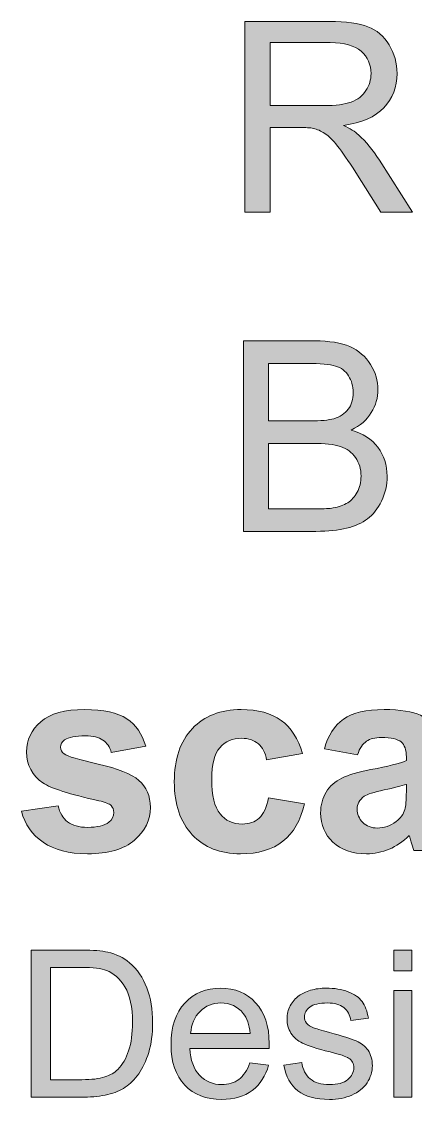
# Model space of a CAD drawing. Header units: inches. Extents: x 1117 to 1992, y -2324 to -585.
# Drawn here: x 1320.88 to 1334.31, y -1057.21 to -1020.47 of the extents above; entities that cross this region are included whole.
import ezdxf

# ---------------------------------------------------------------- set-up
doc = ezdxf.new("R2010")
doc.units = ezdxf.units.IN
doc.header["$MEASUREMENT"] = 0
doc.layers.add('Layer 1', color=7, linetype='Continuous')

# ---------------------------------------------------------------- blocks, each defined once
blk = doc.blocks.new('block 190')
at = {"layer": 'Layer 1', "true_color": 0x010101}
h = blk.add_hatch(color=18, dxfattribs=at)
h.dxf.hatch_style = 2
edge = h.paths.add_edge_path()
edge.add_spline(control_points=[(1328.494, -1026.961), (1328.494, -1026.961), (1328.494, -1020.468), (1328.494, -1020.468), (1328.494, -1020.468), (1331.373, -1020.468), (1331.373, -1020.468), (1331.952, -1020.468), (1332.392, -1020.527), (1332.692, -1020.643), (1332.994, -1020.76), (1333.234, -1020.966), (1333.415, -1021.261), (1333.595, -1021.556), (1333.685, -1021.883), (1333.685, -1022.239), (1333.685, -1022.7), (1333.536, -1023.089), (1333.237, -1023.404), (1332.939, -1023.72), (1332.479, -1023.921), (1331.856, -1024.007), (1332.083, -1024.116), (1332.256, -1024.224), (1332.374, -1024.33), (1332.625, -1024.561), (1332.863, -1024.848), (1333.087, -1025.194), (1333.087, -1025.194), (1334.217, -1026.961), (1334.217, -1026.961), (1334.217, -1026.961), (1333.136, -1026.961), (1333.136, -1026.961), (1333.136, -1026.961), (1332.276, -1025.61), (1332.276, -1025.61), (1332.025, -1025.221), (1331.819, -1024.922), (1331.656, -1024.715), (1331.494, -1024.508), (1331.349, -1024.364), (1331.22, -1024.282), (1331.092, -1024.199), (1330.962, -1024.141), (1330.829, -1024.109), (1330.732, -1024.088), (1330.571, -1024.078), (1330.35, -1024.078), (1330.35, -1024.078), (1329.354, -1024.078), (1329.354, -1024.078), (1329.354, -1024.078), (1329.354, -1026.961), (1329.354, -1026.961), (1329.354, -1026.961), (1328.495, -1026.961), (1328.495, -1026.961), (1328.495, -1026.961), (1328.495, -1026.961), (1328.495, -1026.961), (1328.495, -1026.961), (1328.494, -1026.961), (1328.494, -1026.961)], knot_values=[0, 0, 0, 0, 1, 1, 1, 2, 2, 2, 3, 3, 3, 4, 4, 4, 5, 5, 5, 6, 6, 6, 7, 7, 7, 8, 8, 8, 9, 9, 9, 10, 10, 10, 11, 11, 11, 12, 12, 12, 13, 13, 13, 14, 14, 14, 15, 15, 15, 16, 16, 16, 17, 17, 17, 18, 18, 18, 19, 19, 19, 20, 20, 20, 21, 21, 21, 21], degree=3, periodic=1)
edge = h.paths.add_edge_path()
edge.add_spline(control_points=[(1329.353, -1023.334), (1329.353, -1023.334), (1331.2, -1023.334), (1331.2, -1023.334), (1331.593, -1023.334), (1331.9, -1023.293), (1332.122, -1023.212), (1332.343, -1023.131), (1332.511, -1023.001), (1332.627, -1022.822), (1332.742, -1022.644), (1332.799, -1022.449), (1332.799, -1022.24), (1332.799, -1021.933), (1332.688, -1021.681), (1332.465, -1021.483), (1332.242, -1021.285), (1331.89, -1021.186), (1331.408, -1021.186), (1331.408, -1021.186), (1329.353, -1021.186), (1329.353, -1021.186), (1329.353, -1021.186), (1329.353, -1023.334), (1329.353, -1023.334)], knot_values=[0, 0, 0, 0, 1, 1, 1, 2, 2, 2, 3, 3, 3, 4, 4, 4, 5, 5, 5, 6, 6, 6, 7, 7, 7, 8, 8, 8, 8], degree=3, periodic=1)
h = blk.add_hatch(color=18, dxfattribs=at)
h.dxf.hatch_style = 2
edge = h.paths.add_edge_path()
edge.add_spline(control_points=[(1328.446, -1037.847), (1328.446, -1037.847), (1328.446, -1031.353), (1328.446, -1031.353), (1328.446, -1031.353), (1330.881, -1031.353), (1330.881, -1031.353), (1331.377, -1031.353), (1331.775, -1031.42), (1332.075, -1031.551), (1332.376, -1031.682), (1332.61, -1031.885), (1332.78, -1032.158), (1332.949, -1032.431), (1333.035, -1032.717), (1333.035, -1033.015), (1333.035, -1033.293), (1332.959, -1033.554), (1332.808, -1033.799), (1332.658, -1034.045), (1332.431, -1034.243), (1332.126, -1034.393), (1332.518, -1034.508), (1332.821, -1034.705), (1333.031, -1034.982), (1333.243, -1035.26), (1333.348, -1035.588), (1333.348, -1035.966), (1333.348, -1036.27), (1333.284, -1036.553), (1333.155, -1036.813), (1333.027, -1037.074), (1332.868, -1037.277), (1332.678, -1037.419), (1332.49, -1037.559), (1332.253, -1037.667), (1331.967, -1037.739), (1331.683, -1037.812), (1331.333, -1037.848), (1330.92, -1037.848), (1330.92, -1037.848), (1328.445, -1037.848), (1328.445, -1037.848), (1328.445, -1037.848), (1328.445, -1037.847), (1328.445, -1037.847), (1328.445, -1037.847), (1328.446, -1037.847), (1328.446, -1037.847)], knot_values=[0, 0, 0, 0, 1, 1, 1, 2, 2, 2, 3, 3, 3, 4, 4, 4, 5, 5, 5, 6, 6, 6, 7, 7, 7, 8, 8, 8, 9, 9, 9, 10, 10, 10, 11, 11, 11, 12, 12, 12, 13, 13, 13, 14, 14, 14, 15, 15, 15, 16, 16, 16, 16], degree=3, periodic=1)
edge = h.paths.add_edge_path()
edge.add_spline(control_points=[(1329.305, -1034.082), (1329.305, -1034.082), (1330.708, -1034.082), (1330.708, -1034.082), (1331.089, -1034.082), (1331.363, -1034.057), (1331.528, -1034.006), (1331.746, -1033.941), (1331.911, -1033.834), (1332.022, -1033.683), (1332.132, -1033.532), (1332.188, -1033.343), (1332.188, -1033.117), (1332.188, -1032.901), (1332.136, -1032.711), (1332.033, -1032.547), (1331.929, -1032.383), (1331.782, -1032.272), (1331.59, -1032.211), (1331.398, -1032.15), (1331.068, -1032.12), (1330.602, -1032.12), (1330.602, -1032.12), (1329.305, -1032.12), (1329.305, -1032.12), (1329.305, -1032.12), (1329.305, -1034.082), (1329.305, -1034.082), (1329.305, -1034.082), (1329.305, -1034.082), (1329.305, -1034.082)], knot_values=[0, 0, 0, 0, 1, 1, 1, 2, 2, 2, 3, 3, 3, 4, 4, 4, 5, 5, 5, 6, 6, 6, 7, 7, 7, 8, 8, 8, 9, 9, 9, 10, 10, 10, 10], degree=3, periodic=1)
edge = h.paths.add_edge_path()
edge.add_spline(control_points=[(1329.305, -1037.08), (1329.305, -1037.08), (1330.921, -1037.08), (1330.921, -1037.08), (1331.199, -1037.08), (1331.394, -1037.07), (1331.506, -1037.049), (1331.704, -1037.014), (1331.869, -1036.954), (1332.002, -1036.872), (1332.135, -1036.79), (1332.244, -1036.669), (1332.33, -1036.511), (1332.415, -1036.354), (1332.458, -1036.171), (1332.458, -1035.964), (1332.458, -1035.722), (1332.396, -1035.512), (1332.273, -1035.333), (1332.148, -1035.154), (1331.976, -1035.029), (1331.756, -1034.957), (1331.536, -1034.885), (1331.22, -1034.848), (1330.806, -1034.848), (1330.806, -1034.848), (1329.305, -1034.848), (1329.305, -1034.848), (1329.305, -1034.848), (1329.305, -1037.08), (1329.305, -1037.08), (1329.305, -1037.08), (1329.305, -1037.08), (1329.305, -1037.08)], knot_values=[0, 0, 0, 0, 1, 1, 1, 2, 2, 2, 3, 3, 3, 4, 4, 4, 5, 5, 5, 6, 6, 6, 7, 7, 7, 8, 8, 8, 9, 9, 9, 10, 10, 10, 11, 11, 11, 11], degree=3, periodic=1)
h = blk.add_hatch(color=18, dxfattribs=at)
h.dxf.hatch_style = 2
edge = h.paths.add_edge_path()
edge.add_spline(control_points=[(1320.879, -1047.389), (1320.879, -1047.389), (1322.128, -1047.199), (1322.128, -1047.199), (1322.18, -1047.441), (1322.289, -1047.625), (1322.451, -1047.75), (1322.614, -1047.876), (1322.841, -1047.938), (1323.133, -1047.938), (1323.455, -1047.938), (1323.698, -1047.88), (1323.86, -1047.761), (1323.97, -1047.679), (1324.024, -1047.568), (1324.024, -1047.429), (1324.024, -1047.335), (1323.995, -1047.257), (1323.936, -1047.195), (1323.873, -1047.136), (1323.735, -1047.082), (1323.519, -1047.031), (1322.515, -1046.809), (1321.879, -1046.608), (1321.61, -1046.424), (1321.238, -1046.17), (1321.052, -1045.817), (1321.052, -1045.365), (1321.052, -1044.958), (1321.213, -1044.615), (1321.535, -1044.337), (1321.856, -1044.061), (1322.355, -1043.921), (1323.031, -1043.921), (1323.675, -1043.921), (1324.154, -1044.026), (1324.467, -1044.236), (1324.779, -1044.446), (1324.995, -1044.756), (1325.113, -1045.166), (1325.113, -1045.166), (1323.94, -1045.383), (1323.94, -1045.383), (1323.889, -1045.2), (1323.794, -1045.059), (1323.653, -1044.963), (1323.513, -1044.865), (1323.313, -1044.817), (1323.053, -1044.817), (1322.725, -1044.817), (1322.491, -1044.862), (1322.349, -1044.954), (1322.254, -1045.019), (1322.208, -1045.103), (1322.208, -1045.206), (1322.208, -1045.295), (1322.249, -1045.37), (1322.332, -1045.433), (1322.444, -1045.515), (1322.832, -1045.631), (1323.495, -1045.783), (1324.158, -1045.934), (1324.62, -1046.117), (1324.883, -1046.335), (1325.143, -1046.557), (1325.273, -1046.866), (1325.273, -1047.261), (1325.273, -1047.693), (1325.092, -1048.063), (1324.733, -1048.373), (1324.373, -1048.683), (1323.84, -1048.838), (1323.134, -1048.838), (1322.494, -1048.838), (1321.986, -1048.708), (1321.613, -1048.448), (1321.238, -1048.188), (1320.993, -1047.835), (1320.879, -1047.389)], knot_values=[0, 0, 0, 0, 1, 1, 1, 2, 2, 2, 3, 3, 3, 4, 4, 4, 5, 5, 5, 6, 6, 6, 7, 7, 7, 8, 8, 8, 9, 9, 9, 10, 10, 10, 11, 11, 11, 12, 12, 12, 13, 13, 13, 14, 14, 14, 15, 15, 15, 16, 16, 16, 17, 17, 17, 18, 18, 18, 19, 19, 19, 20, 20, 20, 21, 21, 21, 22, 22, 22, 23, 23, 23, 24, 24, 24, 25, 25, 25, 26, 26, 26, 26], degree=3, periodic=1)
h = blk.add_hatch(color=18, dxfattribs=at)
h.dxf.hatch_style = 2
edge = h.paths.add_edge_path()
edge.add_spline(control_points=[(1330.463, -1045.419), (1330.463, -1045.419), (1329.236, -1045.64), (1329.236, -1045.64), (1329.195, -1045.396), (1329.101, -1045.211), (1328.955, -1045.087), (1328.808, -1044.963), (1328.618, -1044.901), (1328.386, -1044.901), (1328.075, -1044.901), (1327.828, -1045.008), (1327.643, -1045.222), (1327.458, -1045.436), (1327.367, -1045.794), (1327.367, -1046.297), (1327.367, -1046.855), (1327.46, -1047.248), (1327.648, -1047.479), (1327.836, -1047.709), (1328.087, -1047.824), (1328.404, -1047.824), (1328.64, -1047.824), (1328.833, -1047.758), (1328.984, -1047.624), (1329.135, -1047.489), (1329.242, -1047.258), (1329.303, -1046.93), (1329.303, -1046.93), (1330.526, -1047.138), (1330.526, -1047.138), (1330.398, -1047.699), (1330.155, -1048.123), (1329.794, -1048.41), (1329.434, -1048.697), (1328.951, -1048.839), (1328.347, -1048.839), (1327.659, -1048.839), (1327.11, -1048.623), (1326.701, -1048.188), (1326.292, -1047.754), (1326.088, -1047.153), (1326.088, -1046.386), (1326.088, -1045.61), (1326.293, -1045.005), (1326.704, -1044.572), (1327.114, -1044.139), (1327.669, -1043.923), (1328.369, -1043.923), (1328.942, -1043.923), (1329.397, -1044.047), (1329.735, -1044.293), (1330.072, -1044.538), (1330.316, -1044.914), (1330.463, -1045.419)], knot_values=[0, 0, 0, 0, 1, 1, 1, 2, 2, 2, 3, 3, 3, 4, 4, 4, 5, 5, 5, 6, 6, 6, 7, 7, 7, 8, 8, 8, 9, 9, 9, 10, 10, 10, 11, 11, 11, 12, 12, 12, 13, 13, 13, 14, 14, 14, 15, 15, 15, 16, 16, 16, 17, 17, 17, 18, 18, 18, 18], degree=3, periodic=1)
h = blk.add_hatch(color=18, dxfattribs=at)
h.dxf.hatch_style = 2
edge = h.paths.add_edge_path()
edge.add_spline(control_points=[(1332.336, -1045.463), (1332.336, -1045.463), (1331.207, -1045.259), (1331.207, -1045.259), (1331.334, -1044.805), (1331.552, -1044.468), (1331.863, -1044.25), (1332.173, -1044.032), (1332.633, -1043.922), (1333.244, -1043.922), (1333.799, -1043.922), (1334.213, -1043.988), (1334.484, -1044.119), (1334.756, -1044.251), (1334.948, -1044.418), (1335.058, -1044.62), (1335.169, -1044.822), (1335.225, -1045.193), (1335.225, -1045.733), (1335.225, -1045.733), (1335.212, -1047.186), (1335.212, -1047.186), (1335.212, -1047.6), (1335.232, -1047.904), (1335.271, -1048.101), (1335.311, -1048.298), (1335.386, -1048.507), (1335.495, -1048.732), (1335.495, -1048.732), (1334.264, -1048.732), (1334.264, -1048.732), (1334.231, -1048.65), (1334.191, -1048.527), (1334.144, -1048.365), (1334.123, -1048.291), (1334.109, -1048.242), (1334.1, -1048.218), (1333.887, -1048.425), (1333.66, -1048.58), (1333.418, -1048.683), (1333.175, -1048.786), (1332.917, -1048.838), (1332.643, -1048.838), (1332.158, -1048.838), (1331.777, -1048.707), (1331.498, -1048.443), (1331.219, -1048.181), (1331.079, -1047.849), (1331.079, -1047.448), (1331.079, -1047.182), (1331.143, -1046.944), (1331.269, -1046.736), (1331.396, -1046.528), (1331.574, -1046.369), (1331.803, -1046.258), (1332.032, -1046.148), (1332.362, -1046.051), (1332.793, -1045.968), (1333.375, -1045.859), (1333.778, -1045.757), (1334.003, -1045.663), (1334.003, -1045.663), (1334.003, -1045.538), (1334.003, -1045.538), (1334.003, -1045.299), (1333.944, -1045.129), (1333.826, -1045.027), (1333.707, -1044.925), (1333.484, -1044.874), (1333.157, -1044.874), (1332.935, -1044.874), (1332.763, -1044.917), (1332.639, -1045.005), (1332.514, -1045.091), (1332.413, -1045.244), (1332.336, -1045.463)], knot_values=[0, 0, 0, 0, 1, 1, 1, 2, 2, 2, 3, 3, 3, 4, 4, 4, 5, 5, 5, 6, 6, 6, 7, 7, 7, 8, 8, 8, 9, 9, 9, 10, 10, 10, 11, 11, 11, 12, 12, 12, 13, 13, 13, 14, 14, 14, 15, 15, 15, 16, 16, 16, 17, 17, 17, 18, 18, 18, 19, 19, 19, 20, 20, 20, 21, 21, 21, 22, 22, 22, 23, 23, 23, 24, 24, 24, 25, 25, 25, 25], degree=3, periodic=1)
edge = h.paths.add_edge_path()
edge.add_spline(control_points=[(1334.002, -1046.473), (1333.843, -1046.526), (1333.59, -1046.589), (1333.245, -1046.663), (1332.9, -1046.737), (1332.673, -1046.809), (1332.567, -1046.88), (1332.404, -1046.995), (1332.323, -1047.141), (1332.323, -1047.319), (1332.323, -1047.492), (1332.389, -1047.643), (1332.519, -1047.77), (1332.649, -1047.897), (1332.814, -1047.961), (1333.014, -1047.961), (1333.24, -1047.961), (1333.453, -1047.887), (1333.656, -1047.739), (1333.807, -1047.627), (1333.906, -1047.49), (1333.953, -1047.327), (1333.986, -1047.22), (1334.003, -1047.019), (1334.003, -1046.72), (1334.003, -1046.72), (1334.003, -1046.473), (1334.003, -1046.473), (1334.003, -1046.473), (1334.002, -1046.473), (1334.002, -1046.473), (1334.002, -1046.473), (1334.002, -1046.473), (1334.002, -1046.473)], knot_values=[0, 0, 0, 0, 1, 1, 1, 2, 2, 2, 3, 3, 3, 4, 4, 4, 5, 5, 5, 6, 6, 6, 7, 7, 7, 8, 8, 8, 9, 9, 9, 10, 10, 10, 11, 11, 11, 11], degree=3, periodic=1)
h = blk.add_hatch(color=18, dxfattribs=at)
h.dxf.hatch_style = 2
edge = h.paths.add_edge_path()
edge.add_spline(control_points=[(1321.205, -1057.132), (1321.205, -1057.132), (1321.205, -1052.121), (1321.205, -1052.121), (1321.205, -1052.121), (1322.932, -1052.121), (1322.932, -1052.121), (1323.321, -1052.121), (1323.619, -1052.145), (1323.824, -1052.193), (1324.111, -1052.259), (1324.356, -1052.378), (1324.559, -1052.552), (1324.823, -1052.775), (1325.021, -1053.06), (1325.151, -1053.409), (1325.283, -1053.755), (1325.349, -1054.152), (1325.349, -1054.6), (1325.349, -1054.98), (1325.304, -1055.317), (1325.216, -1055.611), (1325.127, -1055.905), (1325.013, -1056.148), (1324.874, -1056.341), (1324.734, -1056.533), (1324.583, -1056.685), (1324.417, -1056.795), (1324.252, -1056.906), (1324.053, -1056.99), (1323.82, -1057.046), (1323.586, -1057.103), (1323.317, -1057.132), (1323.015, -1057.132), (1323.015, -1057.132), (1321.205, -1057.132), (1321.205, -1057.132)], knot_values=[0, 0, 0, 0, 1, 1, 1, 2, 2, 2, 3, 3, 3, 4, 4, 4, 5, 5, 5, 6, 6, 6, 7, 7, 7, 8, 8, 8, 9, 9, 9, 10, 10, 10, 11, 11, 11, 12, 12, 12, 12], degree=3, periodic=1)
edge = h.paths.add_edge_path()
edge.add_spline(control_points=[(1321.869, -1056.54), (1321.869, -1056.54), (1322.938, -1056.54), (1322.938, -1056.54), (1323.269, -1056.54), (1323.528, -1056.509), (1323.716, -1056.447), (1323.904, -1056.386), (1324.054, -1056.299), (1324.165, -1056.188), (1324.322, -1056.031), (1324.445, -1055.819), (1324.532, -1055.554), (1324.62, -1055.289), (1324.664, -1054.967), (1324.664, -1054.589), (1324.664, -1054.065), (1324.578, -1053.662), (1324.407, -1053.38), (1324.234, -1053.099), (1324.026, -1052.91), (1323.78, -1052.814), (1323.602, -1052.746), (1323.316, -1052.712), (1322.921, -1052.712), (1322.921, -1052.712), (1321.869, -1052.712), (1321.869, -1052.712), (1321.869, -1052.712), (1321.869, -1056.54), (1321.869, -1056.54), (1321.869, -1056.54), (1321.869, -1056.54), (1321.869, -1056.54)], knot_values=[0, 0, 0, 0, 1, 1, 1, 2, 2, 2, 3, 3, 3, 4, 4, 4, 5, 5, 5, 6, 6, 6, 7, 7, 7, 8, 8, 8, 9, 9, 9, 10, 10, 10, 11, 11, 11, 11], degree=3, periodic=1)
h = blk.add_hatch(color=18, dxfattribs=at)
h.dxf.hatch_style = 2
h.paths.add_polyline_path([(1333.579, -1052.828), (1333.579, -1052.121), (1334.193, -1052.121), (1334.193, -1052.828)])
h.paths.add_polyline_path([(1333.579, -1057.132), (1333.579, -1053.502), (1334.193, -1053.502), (1334.193, -1057.132)])
h = blk.add_hatch(color=18, dxfattribs=at)
h.dxf.hatch_style = 2
edge = h.paths.add_edge_path()
edge.add_spline(control_points=[(1328.668, -1055.963), (1328.668, -1055.963), (1329.304, -1056.042), (1329.304, -1056.042), (1329.203, -1056.413), (1329.017, -1056.701), (1328.746, -1056.906), (1328.475, -1057.111), (1328.129, -1057.213), (1327.707, -1057.213), (1327.177, -1057.213), (1326.756, -1057.05), (1326.444, -1056.723), (1326.133, -1056.396), (1325.978, -1055.937), (1325.978, -1055.347), (1325.978, -1054.738), (1326.135, -1054.263), (1326.45, -1053.926), (1326.764, -1053.589), (1327.172, -1053.42), (1327.674, -1053.42), (1328.159, -1053.42), (1328.556, -1053.585), (1328.863, -1053.915), (1329.171, -1054.246), (1329.325, -1054.711), (1329.325, -1055.31), (1329.325, -1055.346), (1329.324, -1055.401), (1329.321, -1055.474), (1329.321, -1055.474), (1326.614, -1055.474), (1326.614, -1055.474), (1326.636, -1055.873), (1326.75, -1056.178), (1326.953, -1056.39), (1327.156, -1056.602), (1327.408, -1056.708), (1327.711, -1056.708), (1327.937, -1056.708), (1328.129, -1056.648), (1328.289, -1056.53), (1328.448, -1056.412), (1328.574, -1056.223), (1328.668, -1055.963)], knot_values=[0, 0, 0, 0, 1, 1, 1, 2, 2, 2, 3, 3, 3, 4, 4, 4, 5, 5, 5, 6, 6, 6, 7, 7, 7, 8, 8, 8, 9, 9, 9, 10, 10, 10, 11, 11, 11, 12, 12, 12, 13, 13, 13, 14, 14, 14, 15, 15, 15, 15], degree=3, periodic=1)
edge = h.paths.add_edge_path()
edge.add_spline(control_points=[(1326.647, -1054.968), (1326.647, -1054.968), (1328.674, -1054.968), (1328.674, -1054.968), (1328.647, -1054.663), (1328.569, -1054.433), (1328.442, -1054.281), (1328.246, -1054.044), (1327.992, -1053.925), (1327.68, -1053.925), (1327.397, -1053.925), (1327.159, -1054.021), (1326.967, -1054.21), (1326.774, -1054.399), (1326.668, -1054.652), (1326.647, -1054.968)], knot_values=[0, 0, 0, 0, 1, 1, 1, 2, 2, 2, 3, 3, 3, 4, 4, 4, 5, 5, 5, 5], degree=3, periodic=1)
h = blk.add_hatch(color=18, dxfattribs=at)
h.dxf.hatch_style = 2
edge = h.paths.add_edge_path()
edge.add_spline(control_points=[(1329.83, -1056.048), (1329.83, -1056.048), (1330.438, -1055.952), (1330.438, -1055.952), (1330.472, -1056.196), (1330.568, -1056.383), (1330.724, -1056.513), (1330.88, -1056.643), (1331.099, -1056.708), (1331.378, -1056.708), (1331.661, -1056.708), (1331.871, -1056.651), (1332.007, -1056.536), (1332.144, -1056.421), (1332.212, -1056.286), (1332.212, -1056.131), (1332.212, -1055.991), (1332.152, -1055.882), (1332.031, -1055.803), (1331.947, -1055.748), (1331.736, -1055.678), (1331.402, -1055.594), (1330.951, -1055.48), (1330.638, -1055.381), (1330.464, -1055.298), (1330.29, -1055.215), (1330.158, -1055.099), (1330.068, -1054.953), (1329.977, -1054.806), (1329.933, -1054.643), (1329.933, -1054.466), (1329.933, -1054.304), (1329.969, -1054.154), (1330.043, -1054.017), (1330.117, -1053.879), (1330.218, -1053.764), (1330.345, -1053.672), (1330.441, -1053.602), (1330.571, -1053.542), (1330.736, -1053.493), (1330.902, -1053.444), (1331.079, -1053.419), (1331.268, -1053.419), (1331.553, -1053.419), (1331.803, -1053.461), (1332.018, -1053.543), (1332.233, -1053.625), (1332.393, -1053.736), (1332.495, -1053.875), (1332.598, -1054.016), (1332.668, -1054.204), (1332.707, -1054.438), (1332.707, -1054.438), (1332.106, -1054.52), (1332.106, -1054.52), (1332.079, -1054.333), (1331.999, -1054.188), (1331.868, -1054.082), (1331.737, -1053.977), (1331.552, -1053.925), (1331.313, -1053.925), (1331.03, -1053.925), (1330.829, -1053.973), (1330.708, -1054.066), (1330.587, -1054.159), (1330.527, -1054.268), (1330.527, -1054.394), (1330.527, -1054.474), (1330.551, -1054.546), (1330.602, -1054.608), (1330.653, -1054.675), (1330.73, -1054.73), (1330.838, -1054.773), (1330.899, -1054.796), (1331.081, -1054.849), (1331.381, -1054.93), (1331.816, -1055.046), (1332.12, -1055.142), (1332.292, -1055.216), (1332.464, -1055.29), (1332.599, -1055.398), (1332.697, -1055.539), (1332.794, -1055.68), (1332.844, -1055.855), (1332.844, -1056.065), (1332.844, -1056.27), (1332.784, -1056.464), (1332.664, -1056.644), (1332.544, -1056.826), (1332.372, -1056.966), (1332.146, -1057.065), (1331.92, -1057.164), (1331.666, -1057.213), (1331.38, -1057.213), (1330.909, -1057.213), (1330.55, -1057.115), (1330.302, -1056.92), (1330.055, -1056.723), (1329.897, -1056.433), (1329.83, -1056.048)], knot_values=[0, 0, 0, 0, 1, 1, 1, 2, 2, 2, 3, 3, 3, 4, 4, 4, 5, 5, 5, 6, 6, 6, 7, 7, 7, 8, 8, 8, 9, 9, 9, 10, 10, 10, 11, 11, 11, 12, 12, 12, 13, 13, 13, 14, 14, 14, 15, 15, 15, 16, 16, 16, 17, 17, 17, 18, 18, 18, 19, 19, 19, 20, 20, 20, 21, 21, 21, 22, 22, 22, 23, 23, 23, 24, 24, 24, 25, 25, 25, 26, 26, 26, 27, 27, 27, 28, 28, 28, 29, 29, 29, 30, 30, 30, 31, 31, 31, 32, 32, 32, 33, 33, 33, 33], degree=3, periodic=1)
at = {"layer": 'Layer 1', "lineweight": 0}
for points in [[(1333.579, -1052.828), (1333.579, -1052.121), (1334.193, -1052.121), (1334.193, -1052.828), (1333.579, -1052.828)], [(1333.579, -1057.132), (1333.579, -1053.502), (1334.193, -1053.502), (1334.193, -1057.132), (1333.579, -1057.132)]]:
    blk.add_lwpolyline(points, dxfattribs=at)
for points, knots in [([(1328.494, -1026.961), (1328.494, -1026.961), (1328.494, -1020.468), (1328.494, -1020.468), (1328.494, -1020.468), (1331.373, -1020.468), (1331.373, -1020.468), (1331.952, -1020.468), (1332.392, -1020.527), (1332.692, -1020.643), (1332.994, -1020.76), (1333.234, -1020.966), (1333.415, -1021.261), (1333.595, -1021.556), (1333.685, -1021.883), (1333.685, -1022.239), (1333.685, -1022.7), (1333.536, -1023.089), (1333.237, -1023.404), (1332.939, -1023.72), (1332.479, -1023.921), (1331.856, -1024.007), (1332.083, -1024.116), (1332.256, -1024.224), (1332.374, -1024.33), (1332.625, -1024.561), (1332.863, -1024.848), (1333.087, -1025.194), (1333.087, -1025.194), (1334.217, -1026.961), (1334.217, -1026.961), (1334.217, -1026.961), (1333.136, -1026.961), (1333.136, -1026.961), (1333.136, -1026.961), (1332.276, -1025.61), (1332.276, -1025.61), (1332.025, -1025.221), (1331.819, -1024.922), (1331.656, -1024.715), (1331.494, -1024.508), (1331.349, -1024.364), (1331.22, -1024.282), (1331.092, -1024.199), (1330.962, -1024.141), (1330.829, -1024.109), (1330.732, -1024.088), (1330.571, -1024.078), (1330.35, -1024.078), (1330.35, -1024.078), (1329.354, -1024.078), (1329.354, -1024.078), (1329.354, -1024.078), (1329.354, -1026.961), (1329.354, -1026.961), (1329.354, -1026.961), (1328.495, -1026.961), (1328.495, -1026.961), (1328.495, -1026.961), (1328.495, -1026.961), (1328.495, -1026.961), (1328.495, -1026.961), (1328.494, -1026.961), (1328.494, -1026.961)], [0, 0, 0, 0, 1, 1, 1, 2, 2, 2, 3, 3, 3, 4, 4, 4, 5, 5, 5, 6, 6, 6, 7, 7, 7, 8, 8, 8, 9, 9, 9, 10, 10, 10, 11, 11, 11, 12, 12, 12, 13, 13, 13, 14, 14, 14, 15, 15, 15, 16, 16, 16, 17, 17, 17, 18, 18, 18, 19, 19, 19, 20, 20, 20, 21, 21, 21, 21]), ([(1329.353, -1023.334), (1329.353, -1023.334), (1331.2, -1023.334), (1331.2, -1023.334), (1331.593, -1023.334), (1331.9, -1023.293), (1332.122, -1023.212), (1332.343, -1023.131), (1332.511, -1023.001), (1332.627, -1022.822), (1332.742, -1022.644), (1332.799, -1022.449), (1332.799, -1022.24), (1332.799, -1021.933), (1332.688, -1021.681), (1332.465, -1021.483), (1332.242, -1021.285), (1331.89, -1021.186), (1331.408, -1021.186), (1331.408, -1021.186), (1329.353, -1021.186), (1329.353, -1021.186), (1329.353, -1021.186), (1329.353, -1023.334), (1329.353, -1023.334)], [0, 0, 0, 0, 1, 1, 1, 2, 2, 2, 3, 3, 3, 4, 4, 4, 5, 5, 5, 6, 6, 6, 7, 7, 7, 8, 8, 8, 8]), ([(1328.446, -1037.847), (1328.446, -1037.847), (1328.446, -1031.353), (1328.446, -1031.353), (1328.446, -1031.353), (1330.881, -1031.353), (1330.881, -1031.353), (1331.377, -1031.353), (1331.775, -1031.42), (1332.075, -1031.551), (1332.376, -1031.682), (1332.61, -1031.885), (1332.78, -1032.158), (1332.949, -1032.431), (1333.035, -1032.717), (1333.035, -1033.015), (1333.035, -1033.293), (1332.959, -1033.554), (1332.808, -1033.799), (1332.658, -1034.045), (1332.431, -1034.243), (1332.126, -1034.393), (1332.518, -1034.508), (1332.821, -1034.705), (1333.031, -1034.982), (1333.243, -1035.26), (1333.348, -1035.588), (1333.348, -1035.966), (1333.348, -1036.27), (1333.284, -1036.553), (1333.155, -1036.813), (1333.027, -1037.074), (1332.868, -1037.277), (1332.678, -1037.419), (1332.49, -1037.559), (1332.253, -1037.667), (1331.967, -1037.739), (1331.683, -1037.812), (1331.333, -1037.848), (1330.92, -1037.848), (1330.92, -1037.848), (1328.445, -1037.848), (1328.445, -1037.848), (1328.445, -1037.848), (1328.445, -1037.847), (1328.445, -1037.847), (1328.445, -1037.847), (1328.446, -1037.847), (1328.446, -1037.847)], [0, 0, 0, 0, 1, 1, 1, 2, 2, 2, 3, 3, 3, 4, 4, 4, 5, 5, 5, 6, 6, 6, 7, 7, 7, 8, 8, 8, 9, 9, 9, 10, 10, 10, 11, 11, 11, 12, 12, 12, 13, 13, 13, 14, 14, 14, 15, 15, 15, 16, 16, 16, 16]), ([(1329.305, -1034.082), (1329.305, -1034.082), (1330.708, -1034.082), (1330.708, -1034.082), (1331.089, -1034.082), (1331.363, -1034.057), (1331.528, -1034.006), (1331.746, -1033.941), (1331.911, -1033.834), (1332.022, -1033.683), (1332.132, -1033.532), (1332.188, -1033.343), (1332.188, -1033.117), (1332.188, -1032.901), (1332.136, -1032.711), (1332.033, -1032.547), (1331.929, -1032.383), (1331.782, -1032.272), (1331.59, -1032.211), (1331.398, -1032.15), (1331.068, -1032.12), (1330.602, -1032.12), (1330.602, -1032.12), (1329.305, -1032.12), (1329.305, -1032.12), (1329.305, -1032.12), (1329.305, -1034.082), (1329.305, -1034.082), (1329.305, -1034.082), (1329.305, -1034.082), (1329.305, -1034.082)], [0, 0, 0, 0, 1, 1, 1, 2, 2, 2, 3, 3, 3, 4, 4, 4, 5, 5, 5, 6, 6, 6, 7, 7, 7, 8, 8, 8, 9, 9, 9, 10, 10, 10, 10]), ([(1329.305, -1037.08), (1329.305, -1037.08), (1330.921, -1037.08), (1330.921, -1037.08), (1331.199, -1037.08), (1331.394, -1037.07), (1331.506, -1037.049), (1331.704, -1037.014), (1331.869, -1036.954), (1332.002, -1036.872), (1332.135, -1036.79), (1332.244, -1036.669), (1332.33, -1036.511), (1332.415, -1036.354), (1332.458, -1036.171), (1332.458, -1035.964), (1332.458, -1035.722), (1332.396, -1035.512), (1332.273, -1035.333), (1332.148, -1035.154), (1331.976, -1035.029), (1331.756, -1034.957), (1331.536, -1034.885), (1331.22, -1034.848), (1330.806, -1034.848), (1330.806, -1034.848), (1329.305, -1034.848), (1329.305, -1034.848), (1329.305, -1034.848), (1329.305, -1037.08), (1329.305, -1037.08), (1329.305, -1037.08), (1329.305, -1037.08), (1329.305, -1037.08)], [0, 0, 0, 0, 1, 1, 1, 2, 2, 2, 3, 3, 3, 4, 4, 4, 5, 5, 5, 6, 6, 6, 7, 7, 7, 8, 8, 8, 9, 9, 9, 10, 10, 10, 11, 11, 11, 11]), ([(1320.879, -1047.389), (1320.879, -1047.389), (1322.128, -1047.199), (1322.128, -1047.199), (1322.18, -1047.441), (1322.289, -1047.625), (1322.451, -1047.75), (1322.614, -1047.876), (1322.841, -1047.938), (1323.133, -1047.938), (1323.455, -1047.938), (1323.698, -1047.88), (1323.86, -1047.761), (1323.97, -1047.679), (1324.024, -1047.568), (1324.024, -1047.429), (1324.024, -1047.335), (1323.995, -1047.257), (1323.936, -1047.195), (1323.873, -1047.136), (1323.735, -1047.082), (1323.519, -1047.031), (1322.515, -1046.809), (1321.879, -1046.608), (1321.61, -1046.424), (1321.238, -1046.17), (1321.052, -1045.817), (1321.052, -1045.365), (1321.052, -1044.958), (1321.213, -1044.615), (1321.535, -1044.337), (1321.856, -1044.061), (1322.355, -1043.921), (1323.031, -1043.921), (1323.675, -1043.921), (1324.154, -1044.026), (1324.467, -1044.236), (1324.779, -1044.446), (1324.995, -1044.756), (1325.113, -1045.166), (1325.113, -1045.166), (1323.94, -1045.383), (1323.94, -1045.383), (1323.889, -1045.2), (1323.794, -1045.059), (1323.653, -1044.963), (1323.513, -1044.865), (1323.313, -1044.817), (1323.053, -1044.817), (1322.725, -1044.817), (1322.491, -1044.862), (1322.349, -1044.954), (1322.254, -1045.019), (1322.208, -1045.103), (1322.208, -1045.206), (1322.208, -1045.295), (1322.249, -1045.37), (1322.332, -1045.433), (1322.444, -1045.515), (1322.832, -1045.631), (1323.495, -1045.783), (1324.158, -1045.934), (1324.62, -1046.117), (1324.883, -1046.335), (1325.143, -1046.557), (1325.273, -1046.866), (1325.273, -1047.261), (1325.273, -1047.693), (1325.092, -1048.063), (1324.733, -1048.373), (1324.373, -1048.683), (1323.84, -1048.838), (1323.134, -1048.838), (1322.494, -1048.838), (1321.986, -1048.708), (1321.613, -1048.448), (1321.238, -1048.188), (1320.993, -1047.835), (1320.879, -1047.389)], [0, 0, 0, 0, 1, 1, 1, 2, 2, 2, 3, 3, 3, 4, 4, 4, 5, 5, 5, 6, 6, 6, 7, 7, 7, 8, 8, 8, 9, 9, 9, 10, 10, 10, 11, 11, 11, 12, 12, 12, 13, 13, 13, 14, 14, 14, 15, 15, 15, 16, 16, 16, 17, 17, 17, 18, 18, 18, 19, 19, 19, 20, 20, 20, 21, 21, 21, 22, 22, 22, 23, 23, 23, 24, 24, 24, 25, 25, 25, 26, 26, 26, 26]), ([(1330.463, -1045.419), (1330.463, -1045.419), (1329.236, -1045.64), (1329.236, -1045.64), (1329.195, -1045.396), (1329.101, -1045.211), (1328.955, -1045.087), (1328.808, -1044.963), (1328.618, -1044.901), (1328.386, -1044.901), (1328.075, -1044.901), (1327.828, -1045.008), (1327.643, -1045.222), (1327.458, -1045.436), (1327.367, -1045.794), (1327.367, -1046.297), (1327.367, -1046.855), (1327.46, -1047.248), (1327.648, -1047.479), (1327.836, -1047.709), (1328.087, -1047.824), (1328.404, -1047.824), (1328.64, -1047.824), (1328.833, -1047.758), (1328.984, -1047.624), (1329.135, -1047.489), (1329.242, -1047.258), (1329.303, -1046.93), (1329.303, -1046.93), (1330.526, -1047.138), (1330.526, -1047.138), (1330.398, -1047.699), (1330.155, -1048.123), (1329.794, -1048.41), (1329.434, -1048.697), (1328.951, -1048.839), (1328.347, -1048.839), (1327.659, -1048.839), (1327.11, -1048.623), (1326.701, -1048.188), (1326.292, -1047.754), (1326.088, -1047.153), (1326.088, -1046.386), (1326.088, -1045.61), (1326.293, -1045.005), (1326.704, -1044.572), (1327.114, -1044.139), (1327.669, -1043.923), (1328.369, -1043.923), (1328.942, -1043.923), (1329.397, -1044.047), (1329.735, -1044.293), (1330.072, -1044.538), (1330.316, -1044.914), (1330.463, -1045.419)], [0, 0, 0, 0, 1, 1, 1, 2, 2, 2, 3, 3, 3, 4, 4, 4, 5, 5, 5, 6, 6, 6, 7, 7, 7, 8, 8, 8, 9, 9, 9, 10, 10, 10, 11, 11, 11, 12, 12, 12, 13, 13, 13, 14, 14, 14, 15, 15, 15, 16, 16, 16, 17, 17, 17, 18, 18, 18, 18]), ([(1332.336, -1045.463), (1332.336, -1045.463), (1331.207, -1045.259), (1331.207, -1045.259), (1331.334, -1044.805), (1331.552, -1044.468), (1331.863, -1044.25), (1332.173, -1044.032), (1332.633, -1043.922), (1333.244, -1043.922), (1333.799, -1043.922), (1334.213, -1043.988), (1334.484, -1044.119), (1334.756, -1044.251), (1334.948, -1044.418), (1335.058, -1044.62), (1335.169, -1044.822), (1335.225, -1045.193), (1335.225, -1045.733), (1335.225, -1045.733), (1335.212, -1047.186), (1335.212, -1047.186), (1335.212, -1047.6), (1335.232, -1047.904), (1335.271, -1048.101), (1335.311, -1048.298), (1335.386, -1048.507), (1335.495, -1048.732), (1335.495, -1048.732), (1334.264, -1048.732), (1334.264, -1048.732), (1334.231, -1048.65), (1334.191, -1048.527), (1334.144, -1048.365), (1334.123, -1048.291), (1334.109, -1048.242), (1334.1, -1048.218), (1333.887, -1048.425), (1333.66, -1048.58), (1333.418, -1048.683), (1333.175, -1048.786), (1332.917, -1048.838), (1332.643, -1048.838), (1332.158, -1048.838), (1331.777, -1048.707), (1331.498, -1048.443), (1331.219, -1048.181), (1331.079, -1047.849), (1331.079, -1047.448), (1331.079, -1047.182), (1331.143, -1046.944), (1331.269, -1046.736), (1331.396, -1046.528), (1331.574, -1046.369), (1331.803, -1046.258), (1332.032, -1046.148), (1332.362, -1046.051), (1332.793, -1045.968), (1333.375, -1045.859), (1333.778, -1045.757), (1334.003, -1045.663), (1334.003, -1045.663), (1334.003, -1045.538), (1334.003, -1045.538), (1334.003, -1045.299), (1333.944, -1045.129), (1333.826, -1045.027), (1333.707, -1044.925), (1333.484, -1044.874), (1333.157, -1044.874), (1332.935, -1044.874), (1332.763, -1044.917), (1332.639, -1045.005), (1332.514, -1045.091), (1332.413, -1045.244), (1332.336, -1045.463)], [0, 0, 0, 0, 1, 1, 1, 2, 2, 2, 3, 3, 3, 4, 4, 4, 5, 5, 5, 6, 6, 6, 7, 7, 7, 8, 8, 8, 9, 9, 9, 10, 10, 10, 11, 11, 11, 12, 12, 12, 13, 13, 13, 14, 14, 14, 15, 15, 15, 16, 16, 16, 17, 17, 17, 18, 18, 18, 19, 19, 19, 20, 20, 20, 21, 21, 21, 22, 22, 22, 23, 23, 23, 24, 24, 24, 25, 25, 25, 25]), ([(1334.002, -1046.473), (1333.843, -1046.526), (1333.59, -1046.589), (1333.245, -1046.663), (1332.9, -1046.737), (1332.673, -1046.809), (1332.567, -1046.88), (1332.404, -1046.995), (1332.323, -1047.141), (1332.323, -1047.319), (1332.323, -1047.492), (1332.389, -1047.643), (1332.519, -1047.77), (1332.649, -1047.897), (1332.814, -1047.961), (1333.014, -1047.961), (1333.24, -1047.961), (1333.453, -1047.887), (1333.656, -1047.739), (1333.807, -1047.627), (1333.906, -1047.49), (1333.953, -1047.327), (1333.986, -1047.22), (1334.003, -1047.019), (1334.003, -1046.72), (1334.003, -1046.72), (1334.003, -1046.473), (1334.003, -1046.473), (1334.003, -1046.473), (1334.002, -1046.473), (1334.002, -1046.473), (1334.002, -1046.473), (1334.002, -1046.473), (1334.002, -1046.473)], [0, 0, 0, 0, 1, 1, 1, 2, 2, 2, 3, 3, 3, 4, 4, 4, 5, 5, 5, 6, 6, 6, 7, 7, 7, 8, 8, 8, 9, 9, 9, 10, 10, 10, 11, 11, 11, 11]), ([(1321.205, -1057.132), (1321.205, -1057.132), (1321.205, -1052.121), (1321.205, -1052.121), (1321.205, -1052.121), (1322.932, -1052.121), (1322.932, -1052.121), (1323.321, -1052.121), (1323.619, -1052.145), (1323.824, -1052.193), (1324.111, -1052.259), (1324.356, -1052.378), (1324.559, -1052.552), (1324.823, -1052.775), (1325.021, -1053.06), (1325.151, -1053.409), (1325.283, -1053.755), (1325.349, -1054.152), (1325.349, -1054.6), (1325.349, -1054.98), (1325.304, -1055.317), (1325.216, -1055.611), (1325.127, -1055.905), (1325.013, -1056.148), (1324.874, -1056.341), (1324.734, -1056.533), (1324.583, -1056.685), (1324.417, -1056.795), (1324.252, -1056.906), (1324.053, -1056.99), (1323.82, -1057.046), (1323.586, -1057.103), (1323.317, -1057.132), (1323.015, -1057.132), (1323.015, -1057.132), (1321.205, -1057.132), (1321.205, -1057.132)], [0, 0, 0, 0, 1, 1, 1, 2, 2, 2, 3, 3, 3, 4, 4, 4, 5, 5, 5, 6, 6, 6, 7, 7, 7, 8, 8, 8, 9, 9, 9, 10, 10, 10, 11, 11, 11, 12, 12, 12, 12]), ([(1321.869, -1056.54), (1321.869, -1056.54), (1322.938, -1056.54), (1322.938, -1056.54), (1323.269, -1056.54), (1323.528, -1056.509), (1323.716, -1056.447), (1323.904, -1056.386), (1324.054, -1056.299), (1324.165, -1056.188), (1324.322, -1056.031), (1324.445, -1055.819), (1324.532, -1055.554), (1324.62, -1055.289), (1324.664, -1054.967), (1324.664, -1054.589), (1324.664, -1054.065), (1324.578, -1053.662), (1324.407, -1053.38), (1324.234, -1053.099), (1324.026, -1052.91), (1323.78, -1052.814), (1323.602, -1052.746), (1323.316, -1052.712), (1322.921, -1052.712), (1322.921, -1052.712), (1321.869, -1052.712), (1321.869, -1052.712), (1321.869, -1052.712), (1321.869, -1056.54), (1321.869, -1056.54), (1321.869, -1056.54), (1321.869, -1056.54), (1321.869, -1056.54)], [0, 0, 0, 0, 1, 1, 1, 2, 2, 2, 3, 3, 3, 4, 4, 4, 5, 5, 5, 6, 6, 6, 7, 7, 7, 8, 8, 8, 9, 9, 9, 10, 10, 10, 11, 11, 11, 11]), ([(1328.668, -1055.963), (1328.668, -1055.963), (1329.304, -1056.042), (1329.304, -1056.042), (1329.203, -1056.413), (1329.017, -1056.701), (1328.746, -1056.906), (1328.475, -1057.111), (1328.129, -1057.213), (1327.707, -1057.213), (1327.177, -1057.213), (1326.756, -1057.05), (1326.444, -1056.723), (1326.133, -1056.396), (1325.978, -1055.937), (1325.978, -1055.347), (1325.978, -1054.738), (1326.135, -1054.263), (1326.45, -1053.926), (1326.764, -1053.589), (1327.172, -1053.42), (1327.674, -1053.42), (1328.159, -1053.42), (1328.556, -1053.585), (1328.863, -1053.915), (1329.171, -1054.246), (1329.325, -1054.711), (1329.325, -1055.31), (1329.325, -1055.346), (1329.324, -1055.401), (1329.321, -1055.474), (1329.321, -1055.474), (1326.614, -1055.474), (1326.614, -1055.474), (1326.636, -1055.873), (1326.75, -1056.178), (1326.953, -1056.39), (1327.156, -1056.602), (1327.408, -1056.708), (1327.711, -1056.708), (1327.937, -1056.708), (1328.129, -1056.648), (1328.289, -1056.53), (1328.448, -1056.412), (1328.574, -1056.223), (1328.668, -1055.963)], [0, 0, 0, 0, 1, 1, 1, 2, 2, 2, 3, 3, 3, 4, 4, 4, 5, 5, 5, 6, 6, 6, 7, 7, 7, 8, 8, 8, 9, 9, 9, 10, 10, 10, 11, 11, 11, 12, 12, 12, 13, 13, 13, 14, 14, 14, 15, 15, 15, 15]), ([(1329.83, -1056.048), (1329.83, -1056.048), (1330.438, -1055.952), (1330.438, -1055.952), (1330.472, -1056.196), (1330.568, -1056.383), (1330.724, -1056.513), (1330.88, -1056.643), (1331.099, -1056.708), (1331.378, -1056.708), (1331.661, -1056.708), (1331.871, -1056.651), (1332.007, -1056.536), (1332.144, -1056.421), (1332.212, -1056.286), (1332.212, -1056.131), (1332.212, -1055.991), (1332.152, -1055.882), (1332.031, -1055.803), (1331.947, -1055.748), (1331.736, -1055.678), (1331.402, -1055.594), (1330.951, -1055.48), (1330.638, -1055.381), (1330.464, -1055.298), (1330.29, -1055.215), (1330.158, -1055.099), (1330.068, -1054.953), (1329.977, -1054.806), (1329.933, -1054.643), (1329.933, -1054.466), (1329.933, -1054.304), (1329.969, -1054.154), (1330.043, -1054.017), (1330.117, -1053.879), (1330.218, -1053.764), (1330.345, -1053.672), (1330.441, -1053.602), (1330.571, -1053.542), (1330.736, -1053.493), (1330.902, -1053.444), (1331.079, -1053.419), (1331.268, -1053.419), (1331.553, -1053.419), (1331.803, -1053.461), (1332.018, -1053.543), (1332.233, -1053.625), (1332.393, -1053.736), (1332.495, -1053.875), (1332.598, -1054.016), (1332.668, -1054.204), (1332.707, -1054.438), (1332.707, -1054.438), (1332.106, -1054.52), (1332.106, -1054.52), (1332.079, -1054.333), (1331.999, -1054.188), (1331.868, -1054.082), (1331.737, -1053.977), (1331.552, -1053.925), (1331.313, -1053.925), (1331.03, -1053.925), (1330.829, -1053.973), (1330.708, -1054.066), (1330.587, -1054.159), (1330.527, -1054.268), (1330.527, -1054.394), (1330.527, -1054.474), (1330.551, -1054.546), (1330.602, -1054.608), (1330.653, -1054.675), (1330.73, -1054.73), (1330.838, -1054.773), (1330.899, -1054.796), (1331.081, -1054.849), (1331.381, -1054.93), (1331.816, -1055.046), (1332.12, -1055.142), (1332.292, -1055.216), (1332.464, -1055.29), (1332.599, -1055.398), (1332.697, -1055.539), (1332.794, -1055.68), (1332.844, -1055.855), (1332.844, -1056.065), (1332.844, -1056.27), (1332.784, -1056.464), (1332.664, -1056.644), (1332.544, -1056.826), (1332.372, -1056.966), (1332.146, -1057.065), (1331.92, -1057.164), (1331.666, -1057.213), (1331.38, -1057.213), (1330.909, -1057.213), (1330.55, -1057.115), (1330.302, -1056.92), (1330.055, -1056.723), (1329.897, -1056.433), (1329.83, -1056.048)], [0, 0, 0, 0, 1, 1, 1, 2, 2, 2, 3, 3, 3, 4, 4, 4, 5, 5, 5, 6, 6, 6, 7, 7, 7, 8, 8, 8, 9, 9, 9, 10, 10, 10, 11, 11, 11, 12, 12, 12, 13, 13, 13, 14, 14, 14, 15, 15, 15, 16, 16, 16, 17, 17, 17, 18, 18, 18, 19, 19, 19, 20, 20, 20, 21, 21, 21, 22, 22, 22, 23, 23, 23, 24, 24, 24, 25, 25, 25, 26, 26, 26, 27, 27, 27, 28, 28, 28, 29, 29, 29, 30, 30, 30, 31, 31, 31, 32, 32, 32, 33, 33, 33, 33]), ([(1326.647, -1054.968), (1326.647, -1054.968), (1328.674, -1054.968), (1328.674, -1054.968), (1328.647, -1054.663), (1328.569, -1054.433), (1328.442, -1054.281), (1328.246, -1054.044), (1327.992, -1053.925), (1327.68, -1053.925), (1327.397, -1053.925), (1327.159, -1054.021), (1326.967, -1054.21), (1326.774, -1054.399), (1326.668, -1054.652), (1326.647, -1054.968)], [0, 0, 0, 0, 1, 1, 1, 2, 2, 2, 3, 3, 3, 4, 4, 4, 5, 5, 5, 5])]:
    blk.add_open_spline(points, degree=3, knots=knots, dxfattribs=at)
blk = doc.blocks.new('block 188')
at = {"layer": 'Layer 1'}
blk.add_blockref('block 190', (0, 0), dxfattribs=at)

msp = doc.modelspace()

# ---------------------------------------------------------------- block references
at = {"layer": 'Layer 1'}
msp.add_blockref('block 188', (0, 0), dxfattribs=at)

doc.saveas('drawing.dxf')
